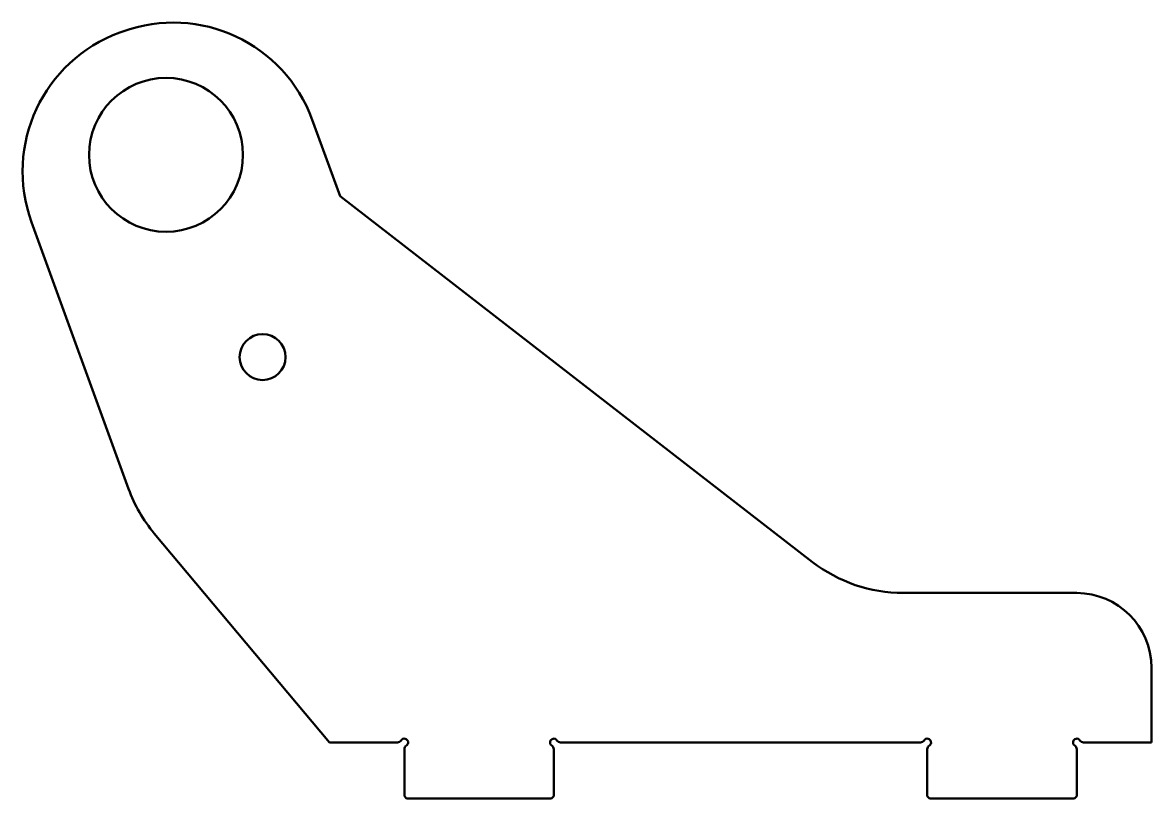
# Model space of a CAD drawing. Header units: inches. Extents: x -2.63 to 4.92, y 1.31 to 6.5.
import ezdxf

# ---------------------------------------------------------------- set-up
doc = ezdxf.new("R2010")
doc.units = ezdxf.units.IN
doc.header["$MEASUREMENT"] = 0
doc.layers.add('IV_EXTERIOR_PROFILES', color=7, linetype='Continuous', lineweight=50)
doc.layers.add('IV_INTERIOR_PROFILES', color=7, linetype='Continuous', lineweight=50)

msp = doc.modelspace()

# ---------------------------------------------------------------- linework, layer by layer
at = {"layer": 'IV_EXTERIOR_PROFILES'}
for p, q in [((-1.9607, 6.442), (-1.9795, 6.4351)), ((-0.5061, 5.3402), (-0.6918, 5.8503)), ((2.6566, 2.891), (-0.5061, 5.3402)), ((-2.5712, 5.1662), (-1.921, 3.3799)), ((-1.7491, 3.0821), (-0.5757, 1.6837)), ((4.4243, 2.6837), (3.2628, 2.6837)), ((4.9243, 1.6837), (4.9243, 2.1837)), ((-0.5757, 1.6837), (-0.1218, 1.6837)), ((0.9704, 1.6837), (3.3782, 1.6837)), ((4.4704, 1.6837), (4.9243, 1.6837)), ((-0.0757, 1.6376), (-0.0757, 1.3235)), ((0.9243, 1.6376), (0.9243, 1.3235)), ((3.4243, 1.6376), (3.4243, 1.3235)), ((4.4243, 1.6376), (4.4243, 1.3235)), ((-0.0607, 1.3085), (-0.0757, 1.3235)), ((0.9093, 1.3085), (-0.0607, 1.3085)), ((0.9243, 1.3235), (0.9093, 1.3085)), ((3.4393, 1.3085), (3.4243, 1.3235)), ((4.4093, 1.3085), (3.4393, 1.3085)), ((4.4243, 1.3235), (4.4093, 1.3085))]:
    msp.add_line(p, q, dxfattribs=at)
for centre, radius, start, end in [((-1.6221, 5.5117), 0.99, 20, 110), ((-1.6409, 5.5048), 0.99, 110, 200), ((-0.9907, 3.7185), 0.99, 200, 220), ((3.2628, 3.6737), 0.99, 232.24631, 270), ((4.4243, 2.1837), 0.5, 0, 90), ((-0.1218, 1.7137), 0.03, 270, 326.9443), ((-0.0757, 1.6837), 0.025, 303.0557, 146.9443), ((-0.0457, 1.6376), 0.03, 123.0557, 180), ((0.9243, 1.6837), 0.025, 33.0557, 236.9443), ((0.8943, 1.6376), 0.03, 360, 56.9443), ((0.9704, 1.7137), 0.03, 213.0557, 270), ((3.3782, 1.7137), 0.03, 270, 326.9443), ((3.4243, 1.6837), 0.025, 303.0557, 146.9443), ((3.4543, 1.6376), 0.03, 123.0557, 180), ((4.4243, 1.6837), 0.025, 33.0557, 236.9443), ((4.3943, 1.6376), 0.03, 0, 56.9443), ((4.4704, 1.7137), 0.03, 213.0557, 270)]:
    msp.add_arc(centre, radius, start, end, dxfattribs=at)
at = {"layer": 'IV_INTERIOR_PROFILES'}
for centre, radius in [((-1.6708, 5.6163), 0.515), ((-1.0245, 4.2627), 0.1535)]:
    msp.add_circle(centre, radius, dxfattribs=at)

doc.saveas('drawing.dxf')
